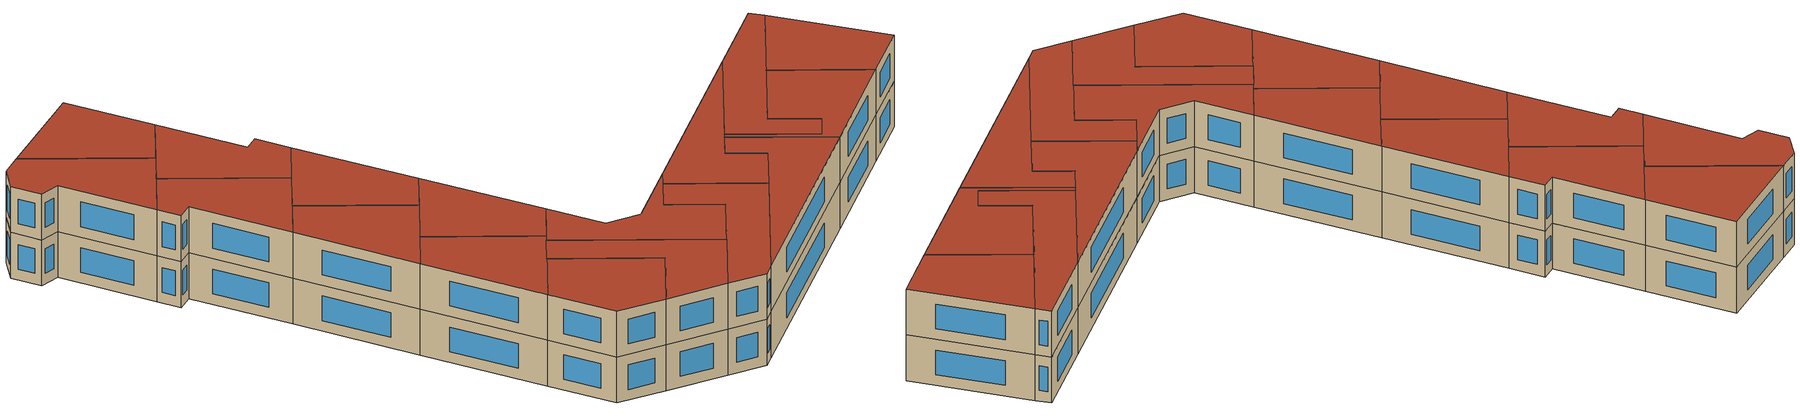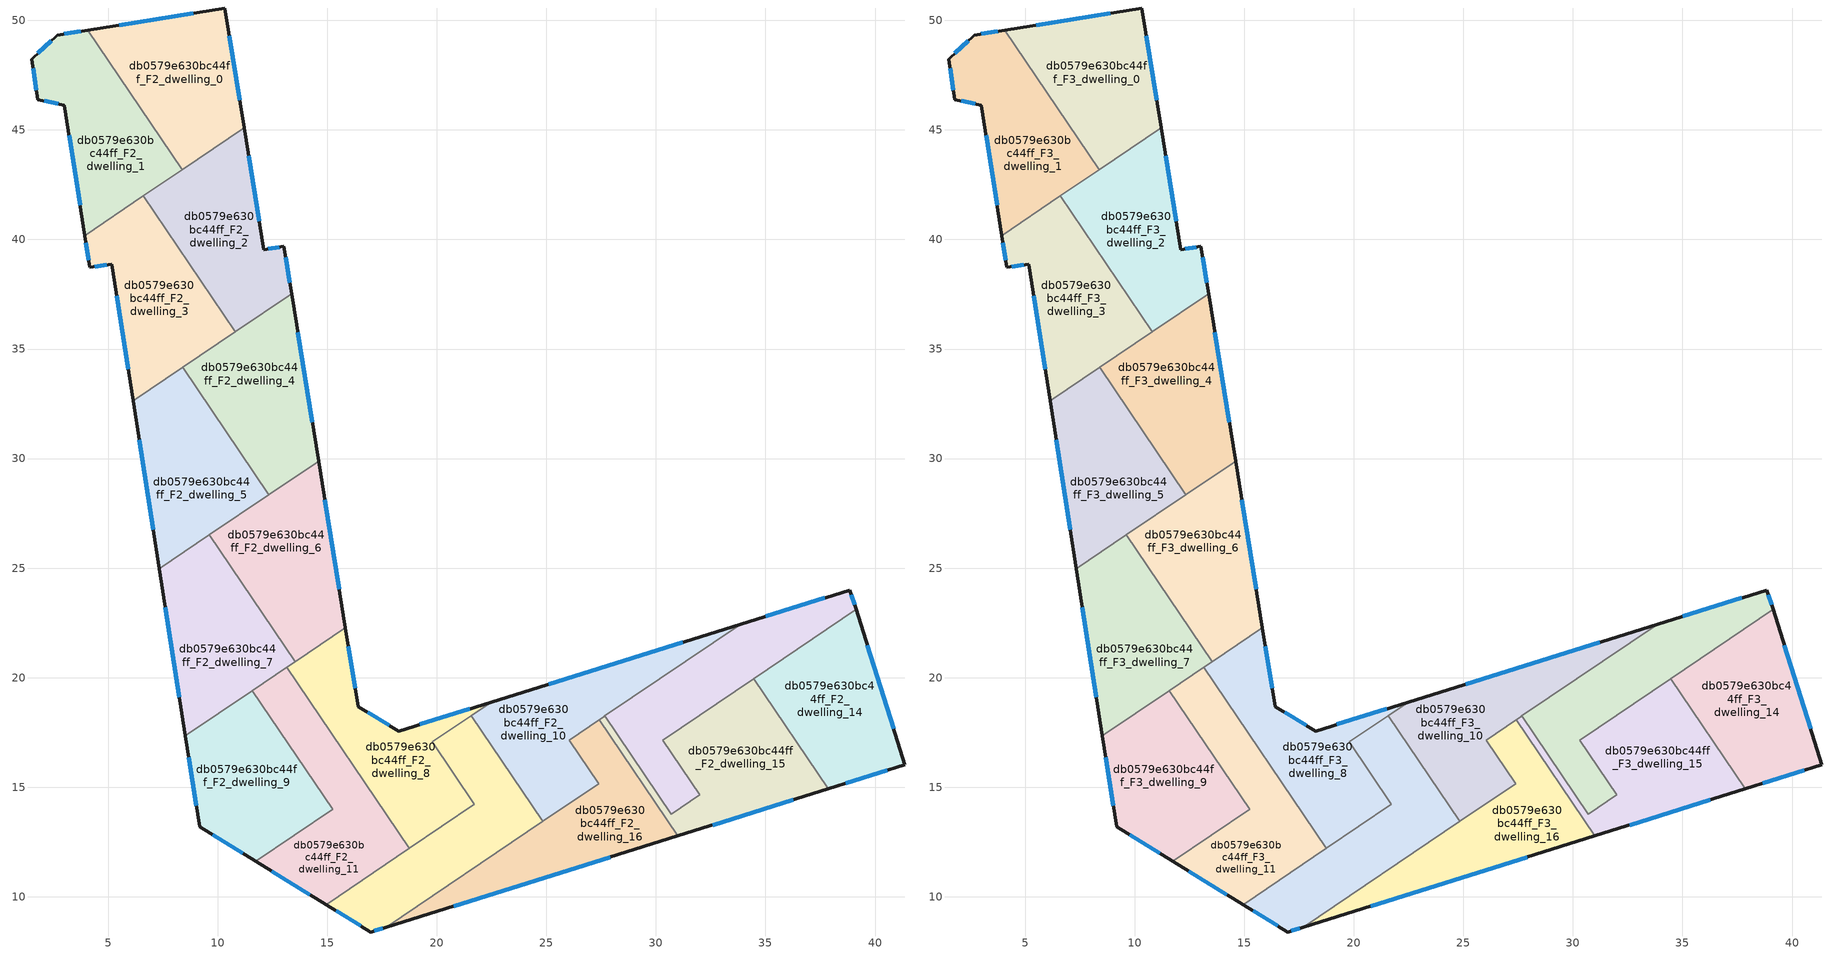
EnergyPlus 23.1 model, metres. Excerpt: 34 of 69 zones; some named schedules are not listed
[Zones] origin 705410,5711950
db0579e630bc44ff_F2_dwelling_0
 floor to db0579e630bc44ff_F1_dwelling_0 (EU_floor_Construction): 10.33,50.57 11.21,45.1 8.37,43.18 4.06,49.55 z6
 wall outside (EU_wall_Construction): 11.21,45.1 10.33,50.57 4.06,49.55 z6:9
 wall to db0579e630bc44ff_F2_dwelling_1 (EU_wall_Construction): 4.06,49.55 8.37,43.18 z6:9
 wall to db0579e630bc44ff_F2_dwelling_2 (EU_wall_Construction): 8.37,43.18 11.21,45.1 z6:9
 window (EU_Window_Construction): 8.88,50.33 5.51,49.79 / 11,46.37 10.53,49.3 z6.69:8.31
db0579e630bc44ff_F2_dwelling_1
 floor to db0579e630bc44ff_F1_dwelling_1 (EU_floor_Construction): 4.06,49.55 8.37,43.18 3.93,40.18 3.01,46.12 1.79,46.39 1.51,48.24 2.68,49.33 z6
 wall outside (EU_wall_Construction): 4.06,49.55 2.68,49.33 1.51,48.24 1.79,46.39 3.01,46.12 3.93,40.18 z6:9
 wall to db0579e630bc44ff_F2_dwelling_3 (EU_wall_Construction): 3.93,40.18 6.61,41.99 z6:9
 wall to db0579e630bc44ff_F2_dwelling_2 (EU_wall_Construction): 6.61,41.99 8.37,43.18 z6:9
 window (EU_Window_Construction): 2.07,46.33 2.73,46.19 / 1.58,47.81 1.73,46.82 / 2.41,49.08 1.78,48.49 / 3.74,49.5 3,49.38 / 3.22,44.75 3.72,41.56 z6.69:8.31
db0579e630bc44ff_F2_dwelling_10
 floor to db0579e630bc44ff_F1_dwelling_10 (EU_floor_Construction): 33.86,22.44 27.67,18.25 27.59,18.2 26.04,17.15 27.39,15.17 24.84,13.45 21.57,18.27 22.48,18.89 z6
 wall outside (EU_wall_Construction): 33.86,22.44 22.48,18.89 z6:9
 wall to db0579e630bc44ff_F2_dwelling_13 (EU_wall_Construction): 21.57,18.27 24.84,13.45 z6:9
 wall to db0579e630bc44ff_F2_dwelling_16 (EU_wall_Construction): 24.84,13.45 27.39,15.17 26.04,17.15 27.42,18.08 z6:9
 wall to db0579e630bc44ff_F2_dwelling_8 (EU_wall_Construction): 22.48,18.89 21.57,18.27 z6:9
 wall to db0579e630bc44ff_F2_dwelling_12 (EU_wall_Construction): 27.67,18.25 33.86,22.44 z6:9
 wall to db0579e630bc44ff_F2_dwelling_15 (EU_wall_Construction): 27.42,18.08 27.59,18.2 27.67,18.25 z6:9
 window (EU_Window_Construction): 31.23,21.62 25.11,19.71 z6.69:8.31
db0579e630bc44ff_F2_dwelling_11
 floor to db0579e630bc44ff_F1_dwelling_11 (EU_floor_Construction): 13.15,20.47 18.74,12.21 14.95,9.65 11.73,11.62 15.25,14 11.58,19.41 z6
 wall outside (EU_wall_Construction): 11.73,11.62 14.95,9.65 z6:9
 wall to db0579e630bc44ff_F2_dwelling_8 (EU_wall_Construction): 18.74,12.21 13.15,20.47 z6:9
 wall to db0579e630bc44ff_F2_dwelling_9 (EU_wall_Construction): 11.58,19.41 15.25,14 11.73,11.62 z6:9
 wall to db0579e630bc44ff_F2_dwelling_13 (EU_wall_Construction): 14.95,9.65 18.74,12.21 z6:9
 wall to db0579e630bc44ff_F2_dwelling_7 (EU_wall_Construction): 13.15,20.47 11.58,19.41 z6:9
 window (EU_Window_Construction): 12.48,11.16 14.2,10.1 z6.69:8.31
db0579e630bc44ff_F2_dwelling_12
 floor to db0579e630bc44ff_F1_dwelling_12 (EU_floor_Construction): 38.85,24 39.13,23.11 30.31,17.14 31.99,14.65 30.7,13.78 27.67,18.25 33.86,22.44 z6
 wall outside (EU_wall_Construction): 39.13,23.11 38.85,24 33.86,22.44 z6:9
 wall to db0579e630bc44ff_F2_dwelling_15 (EU_wall_Construction): 27.67,18.25 30.7,13.78 31.99,14.65 30.31,17.14 34.46,19.95 z6:9
 wall to db0579e630bc44ff_F2_dwelling_14 (EU_wall_Construction): 34.46,19.96 39.13,23.11 z6:9
 window (EU_Window_Construction): 39.07,23.32 38.92,23.8 / 37.7,23.64 35.02,22.8 z6.69:8.31
db0579e630bc44ff_F2_dwelling_13
 floor to db0579e630bc44ff_F1_dwelling_13 (EU_floor_Construction): 21.57,18.27 24.84,13.45 17.7,8.62 16.99,8.39 14.95,9.65 21.72,14.23 19.79,17.07 z6
 wall outside (EU_wall_Construction): 14.95,9.65 16.99,8.39 17.7,8.62 z6:9
 wall to db0579e630bc44ff_F2_dwelling_8 (EU_wall_Construction): 21.57,18.27 19.79,17.07 21.72,14.23 18.74,12.21 z6:9
 wall to db0579e630bc44ff_F2_dwelling_16 (EU_wall_Construction): 17.7,8.62 24.84,13.44 z6:9
 window (EU_Window_Construction): 17.15,8.45 17.53,8.56 / 15.42,9.36 16.52,8.68 z6.69:8.31
db0579e630bc44ff_F2_dwelling_14
 floor to db0579e630bc44ff_F1_dwelling_14 (EU_floor_Construction): 39.13,23.11 41.36,16.02 37.86,14.92 34.46,19.96 z6
 wall outside (EU_wall_Construction): 37.86,14.92 41.36,16.02 39.13,23.11 z6:9
 wall to db0579e630bc44ff_F2_dwelling_15 (EU_wall_Construction): 34.46,19.96 37.86,14.92 z6:9
 window (EU_Window_Construction): 38.67,15.18 40.55,15.77 / 40.84,17.66 39.65,21.47 z6.69:8.31
db0579e630bc44ff_F2_dwelling_15
 floor to db0579e630bc44ff_F1_dwelling_15 (EU_floor_Construction): 34.46,19.96 37.86,14.92 31,12.78 27.42,18.08 27.67,18.25 30.7,13.78 31.99,14.65 30.31,17.14 z6
 wall outside (EU_wall_Construction): 31,12.78 37.86,14.92 z6:9
 wall to db0579e630bc44ff_F2_dwelling_16 (EU_wall_Construction): 27.42,18.08 31,12.78 z6:9
 window (EU_Window_Construction): 32.59,13.27 36.28,14.43 z6.69:8.31
db0579e630bc44ff_F2_dwelling_16
 floor to db0579e630bc44ff_F1_dwelling_16 (EU_floor_Construction): 27.42,18.08 31,12.78 17.7,8.62 27.39,15.17 26.04,17.15 z6
 wall outside (EU_wall_Construction): 17.7,8.62 31,12.78 z6:9
 window (EU_Window_Construction): 20.78,9.58 27.92,11.81 z6.69:8.31
db0579e630bc44ff_F2_dwelling_2
 floor to db0579e630bc44ff_F1_dwelling_2 (EU_floor_Construction): 11.21,45.1 12.1,39.53 13.02,39.68 13.37,37.53 10.81,35.79 6.61,41.99 z6
 wall outside (EU_wall_Construction): 13.37,37.53 13.02,39.68 12.1,39.53 11.21,45.1 z6:9
 wall to db0579e630bc44ff_F2_dwelling_3 (EU_wall_Construction): 6.61,41.99 10.81,35.79 z6:9
 wall to db0579e630bc44ff_F2_dwelling_4 (EU_wall_Construction): 10.81,35.79 13.37,37.53 z6:9
 window (EU_Window_Construction): 11.9,40.82 11.42,43.81 / 12.81,39.65 12.32,39.57 / 13.29,38.03 13.1,39.18 z6.69:8.31
db0579e630bc44ff_F2_dwelling_3
 floor to db0579e630bc44ff_F1_dwelling_3 (EU_floor_Construction): 6.61,41.99 10.81,35.79 6.14,32.64 5.16,38.87 4.16,38.72 3.93,40.18 z6
 wall outside (EU_wall_Construction): 3.93,40.18 4.16,38.72 5.16,38.87 6.14,32.64 z6:9
 wall to db0579e630bc44ff_F2_dwelling_5 (EU_wall_Construction): 6.14,32.64 8.39,34.16 z6:9
 wall to db0579e630bc44ff_F2_dwelling_4 (EU_wall_Construction): 8.39,34.16 10.81,35.79 z6:9
 window (EU_Window_Construction): 4.39,38.76 4.93,38.84 / 3.99,39.84 4.11,39.06 / 5.39,37.43 5.91,34.08 z6.69:8.31
db0579e630bc44ff_F2_dwelling_4
 floor to db0579e630bc44ff_F1_dwelling_4 (EU_floor_Construction): 13.37,37.53 14.6,29.89 12.33,28.35 8.39,34.16 z6
 wall outside (EU_wall_Construction): 14.6,29.89 13.37,37.53 z6:9
 wall to db0579e630bc44ff_F2_dwelling_5 (EU_wall_Construction): 8.39,34.16 12.33,28.35 z6:9
 wall to db0579e630bc44ff_F2_dwelling_6 (EU_wall_Construction): 12.33,28.35 14.6,29.89 z6:9
 window (EU_Window_Construction): 14.32,31.65 13.65,35.76 z6.69:8.31
db0579e630bc44ff_F2_dwelling_5
 floor to db0579e630bc44ff_F1_dwelling_5 (EU_floor_Construction): 8.39,34.16 12.33,28.35 7.33,24.97 6.14,32.64 z6
 wall outside (EU_wall_Construction): 6.14,32.64 7.33,24.97 z6:9
 wall to db0579e630bc44ff_F2_dwelling_7 (EU_wall_Construction): 7.33,24.97 9.62,26.51 z6:9
 wall to db0579e630bc44ff_F2_dwelling_6 (EU_wall_Construction): 9.62,26.51 12.33,28.35 z6:9
 window (EU_Window_Construction): 6.41,30.86 7.06,26.74 z6.69:8.31
db0579e630bc44ff_F2_dwelling_6
 floor to db0579e630bc44ff_F1_dwelling_6 (EU_floor_Construction): 14.6,29.89 15.83,22.28 13.53,20.73 9.62,26.51 z6
 wall outside (EU_wall_Construction): 15.83,22.28 14.6,29.89 z6:9
 wall to db0579e630bc44ff_F2_dwelling_7 (EU_wall_Construction): 9.62,26.51 13.53,20.73 15.83,22.28 z6:9
 window (EU_Window_Construction): 15.55,24.04 14.89,28.13 z6.69:8.31
db0579e630bc44ff_F2_dwelling_7
 floor to db0579e630bc44ff_F1_dwelling_7 (EU_floor_Construction): 15.83,22.28 8.53,17.34 7.33,24.97 9.62,26.51 13.53,20.73 z6
 wall outside (EU_wall_Construction): 7.33,24.97 8.53,17.34 z6:9
 wall to db0579e630bc44ff_F2_dwelling_9 (EU_wall_Construction): 8.53,17.34 11.58,19.41 z6:9
 wall to db0579e630bc44ff_F2_dwelling_8 (EU_wall_Construction): 13.15,20.47 13.53,20.73 15.83,22.28 z6:9
 window (EU_Window_Construction): 7.61,23.2 8.25,19.11 z6.69:8.31
db0579e630bc44ff_F2_dwelling_8
 floor to db0579e630bc44ff_F1_dwelling_8 (EU_floor_Construction): 22.48,18.89 19.79,17.07 21.72,14.23 18.74,12.21 13.15,20.47 15.83,22.28 16.42,18.67 18.25,17.57 z6
 wall outside (EU_wall_Construction): 22.48,18.89 18.25,17.57 16.42,18.67 15.83,22.28 z6:9
 window (EU_Window_Construction): 17.83,17.82 16.84,18.42 / 21.5,18.58 19.23,17.87 / 16.28,19.51 15.97,21.45 z6.69:8.31
db0579e630bc44ff_F2_dwelling_9
 floor to db0579e630bc44ff_F1_dwelling_9 (EU_floor_Construction): 11.58,19.41 15.25,14 11.73,11.62 9.18,13.19 8.53,17.34 z6
 wall outside (EU_wall_Construction): 8.53,17.34 9.18,13.19 11.73,11.62 z6:9
 window (EU_Window_Construction): 8.68,16.38 9.02,14.15 / 9.77,12.83 11.14,11.98 z6.69:8.31
db0579e630bc44ff_F3_dwelling_0
 floor to db0579e630bc44ff_F2_dwelling_0 (EU_floor_Construction): 10.33,50.57 11.21,45.1 8.37,43.18 4.06,49.55 z9
 wall outside (EU_wall_Construction): 11.21,45.1 10.33,50.57 4.06,49.55 z9:12
 wall to db0579e630bc44ff_F3_dwelling_1 (EU_wall_Construction): 4.06,49.55 8.37,43.18 z9:12
 wall to db0579e630bc44ff_F3_dwelling_2 (EU_wall_Construction): 8.37,43.18 11.21,45.1 z9:12
 window (EU_Window_Construction): 8.88,50.33 5.51,49.79 / 11,46.37 10.53,49.3 z9.69:11.31
 roof outside (EU_roof_Construction): 11.21,45.1 10.33,50.57 4.06,49.55 8.37,43.18 z12
db0579e630bc44ff_F3_dwelling_1
 floor to db0579e630bc44ff_F2_dwelling_1 (EU_floor_Construction): 4.06,49.55 8.37,43.18 3.93,40.18 3.01,46.12 1.79,46.39 1.51,48.24 2.68,49.33 z9
 wall outside (EU_wall_Construction): 4.06,49.55 2.68,49.33 1.51,48.24 1.79,46.39 3.01,46.12 3.93,40.18 z9:12
 wall to db0579e630bc44ff_F3_dwelling_3 (EU_wall_Construction): 3.93,40.18 6.61,41.99 z9:12
 wall to db0579e630bc44ff_F3_dwelling_2 (EU_wall_Construction): 6.61,41.99 8.37,43.18 z9:12
 window (EU_Window_Construction): 2.07,46.33 2.73,46.19 / 1.58,47.81 1.73,46.82 / 2.41,49.08 1.78,48.49 / 3.74,49.5 3,49.38 / 3.22,44.75 3.72,41.56 z9.69:11.31
 roof outside (EU_roof_Construction): 8.37,43.18 4.06,49.55 2.68,49.33 1.51,48.24 1.79,46.39 3.01,46.12 3.93,40.18 z12
db0579e630bc44ff_F3_dwelling_10
 floor to db0579e630bc44ff_F2_dwelling_10 (EU_floor_Construction): 33.86,22.44 27.67,18.25 27.59,18.2 26.04,17.15 27.39,15.17 24.84,13.45 21.57,18.27 22.48,18.89 z9
 wall outside (EU_wall_Construction): 33.86,22.44 22.48,18.89 z9:12
 wall to db0579e630bc44ff_F3_dwelling_13 (EU_wall_Construction): 21.57,18.27 24.84,13.45 z9:12
 wall to db0579e630bc44ff_F3_dwelling_16 (EU_wall_Construction): 24.84,13.45 27.39,15.17 26.04,17.15 27.42,18.08 z9:12
 wall to db0579e630bc44ff_F3_dwelling_8 (EU_wall_Construction): 22.48,18.89 21.57,18.27 z9:12
 wall to db0579e630bc44ff_F3_dwelling_12 (EU_wall_Construction): 27.67,18.25 33.86,22.44 z9:12
 wall to db0579e630bc44ff_F3_dwelling_15 (EU_wall_Construction): 27.42,18.08 27.59,18.2 27.67,18.25 z9:12
 window (EU_Window_Construction): 31.23,21.62 25.11,19.71 z9.69:11.31
 roof outside (EU_roof_Construction): 27.39,15.17 26.04,17.15 27.59,18.2 27.67,18.25 33.86,22.44 22.48,18.89 21.57,18.27 24.84,13.45 z12
db0579e630bc44ff_F3_dwelling_11
 floor to db0579e630bc44ff_F2_dwelling_11 (EU_floor_Construction): 13.15,20.47 18.74,12.21 14.95,9.65 11.73,11.62 15.25,14 11.58,19.41 z9
 wall outside (EU_wall_Construction): 11.73,11.62 14.95,9.65 z9:12
 wall to db0579e630bc44ff_F3_dwelling_8 (EU_wall_Construction): 18.74,12.21 13.15,20.47 z9:12
 wall to db0579e630bc44ff_F3_dwelling_9 (EU_wall_Construction): 11.58,19.41 15.25,14 11.73,11.62 z9:12
 wall to db0579e630bc44ff_F3_dwelling_13 (EU_wall_Construction): 14.95,9.65 18.74,12.21 z9:12
 wall to db0579e630bc44ff_F3_dwelling_7 (EU_wall_Construction): 13.15,20.47 11.58,19.41 z9:12
 window (EU_Window_Construction): 12.48,11.16 14.2,10.1 z9.69:11.31
 roof outside (EU_roof_Construction): 18.74,12.21 13.15,20.47 11.58,19.41 15.25,14 11.73,11.62 14.95,9.65 z12
db0579e630bc44ff_F3_dwelling_12
 floor to db0579e630bc44ff_F2_dwelling_12 (EU_floor_Construction): 38.85,24 39.13,23.11 30.31,17.14 31.99,14.65 30.7,13.78 27.67,18.25 33.86,22.44 z9
 wall outside (EU_wall_Construction): 39.13,23.11 38.85,24 33.86,22.44 z9:12
 wall to db0579e630bc44ff_F3_dwelling_15 (EU_wall_Construction): 27.67,18.25 30.7,13.78 31.99,14.65 30.31,17.14 34.46,19.95 z9:12
 wall to db0579e630bc44ff_F3_dwelling_14 (EU_wall_Construction): 34.46,19.96 39.13,23.11 z9:12
 window (EU_Window_Construction): 39.07,23.32 38.92,23.8 / 37.7,23.64 35.02,22.8 z9.69:11.31
 roof outside (EU_roof_Construction): 31.99,14.65 30.31,17.14 39.13,23.11 38.85,24 33.86,22.44 27.67,18.25 30.7,13.78 z12
db0579e630bc44ff_F3_dwelling_13
 floor to db0579e630bc44ff_F2_dwelling_13 (EU_floor_Construction): 21.57,18.27 24.84,13.45 17.7,8.62 16.99,8.39 14.95,9.65 21.72,14.23 19.79,17.07 z9
 wall outside (EU_wall_Construction): 14.95,9.65 16.99,8.39 17.7,8.62 z9:12
 wall to db0579e630bc44ff_F3_dwelling_8 (EU_wall_Construction): 21.57,18.27 19.79,17.07 21.72,14.23 18.74,12.21 z9:12
 wall to db0579e630bc44ff_F3_dwelling_16 (EU_wall_Construction): 17.7,8.62 24.84,13.44 z9:12
 window (EU_Window_Construction): 17.15,8.45 17.53,8.56 / 15.42,9.36 16.52,8.68 z9.69:11.31
 roof outside (EU_roof_Construction): 24.84,13.45 21.57,18.27 19.79,17.07 21.72,14.23 14.95,9.65 16.99,8.39 17.7,8.62 z12
db0579e630bc44ff_F3_dwelling_14
 floor to db0579e630bc44ff_F2_dwelling_14 (EU_floor_Construction): 39.13,23.11 41.36,16.02 37.86,14.92 34.46,19.96 z9
 wall outside (EU_wall_Construction): 37.86,14.92 41.36,16.02 39.13,23.11 z9:12
 wall to db0579e630bc44ff_F3_dwelling_15 (EU_wall_Construction): 34.46,19.96 37.86,14.92 z9:12
 window (EU_Window_Construction): 38.67,15.18 40.55,15.77 / 40.84,17.66 39.65,21.47 z9.69:11.31
 roof outside (EU_roof_Construction): 41.36,16.02 39.13,23.11 34.46,19.96 37.86,14.92 z12
db0579e630bc44ff_F3_dwelling_15
 floor to db0579e630bc44ff_F2_dwelling_15 (EU_floor_Construction): 34.46,19.96 37.86,14.92 31,12.78 27.42,18.08 27.67,18.25 30.7,13.78 31.99,14.65 30.31,17.14 z9
 wall outside (EU_wall_Construction): 31,12.78 37.86,14.92 z9:12
 wall to db0579e630bc44ff_F3_dwelling_16 (EU_wall_Construction): 27.42,18.08 31,12.78 z9:12
 window (EU_Window_Construction): 32.59,13.27 36.28,14.43 z9.69:11.31
 roof outside (EU_roof_Construction): 37.86,14.92 34.46,19.96 30.31,17.14 31.99,14.65 30.7,13.78 27.67,18.25 27.42,18.08 31,12.78 z12
db0579e630bc44ff_F3_dwelling_16
 floor to db0579e630bc44ff_F2_dwelling_16 (EU_floor_Construction): 27.42,18.08 31,12.78 17.7,8.62 27.39,15.17 26.04,17.15 z9
 wall outside (EU_wall_Construction): 17.7,8.62 31,12.78 z9:12
 window (EU_Window_Construction): 20.78,9.58 27.92,11.81 z9.69:11.31
 roof outside (EU_roof_Construction): 31,12.78 27.42,18.08 26.04,17.15 27.39,15.17 17.7,8.62 z12
db0579e630bc44ff_F3_dwelling_2
 floor to db0579e630bc44ff_F2_dwelling_2 (EU_floor_Construction): 11.21,45.1 12.1,39.53 13.02,39.68 13.37,37.53 10.81,35.79 6.61,41.99 z9
 wall outside (EU_wall_Construction): 13.37,37.53 13.02,39.68 12.1,39.53 11.21,45.1 z9:12
 wall to db0579e630bc44ff_F3_dwelling_3 (EU_wall_Construction): 6.61,41.99 10.81,35.79 z9:12
 wall to db0579e630bc44ff_F3_dwelling_4 (EU_wall_Construction): 10.81,35.79 13.37,37.53 z9:12
 window (EU_Window_Construction): 11.9,40.82 11.42,43.81 / 12.81,39.65 12.32,39.57 / 13.29,38.03 13.1,39.18 z9.69:11.31
 roof outside (EU_roof_Construction): 13.37,37.53 13.02,39.68 12.1,39.53 11.21,45.1 6.61,41.99 10.81,35.79 z12
db0579e630bc44ff_F3_dwelling_3
 floor to db0579e630bc44ff_F2_dwelling_3 (EU_floor_Construction): 6.61,41.99 10.81,35.79 6.14,32.64 5.16,38.87 4.16,38.72 3.93,40.18 z9
 wall outside (EU_wall_Construction): 3.93,40.18 4.16,38.72 5.16,38.87 6.14,32.64 z9:12
 wall to db0579e630bc44ff_F3_dwelling_5 (EU_wall_Construction): 6.14,32.64 8.39,34.16 z9:12
 wall to db0579e630bc44ff_F3_dwelling_4 (EU_wall_Construction): 8.39,34.16 10.81,35.79 z9:12
 window (EU_Window_Construction): 4.39,38.76 4.93,38.84 / 3.99,39.84 4.11,39.06 / 5.39,37.43 5.91,34.08 z9.69:11.31
 roof outside (EU_roof_Construction): 10.81,35.79 6.61,41.99 3.93,40.18 4.16,38.72 5.16,38.87 6.14,32.64 z12
db0579e630bc44ff_F3_dwelling_4
 floor to db0579e630bc44ff_F2_dwelling_4 (EU_floor_Construction): 13.37,37.53 14.6,29.89 12.33,28.35 8.39,34.16 z9
 wall outside (EU_wall_Construction): 14.6,29.89 13.37,37.53 z9:12
 wall to db0579e630bc44ff_F3_dwelling_5 (EU_wall_Construction): 8.39,34.16 12.33,28.35 z9:12
 wall to db0579e630bc44ff_F3_dwelling_6 (EU_wall_Construction): 12.33,28.35 14.6,29.89 z9:12
 window (EU_Window_Construction): 14.32,31.65 13.65,35.76 z9.69:11.31
 roof outside (EU_roof_Construction): 14.6,29.89 13.37,37.53 8.39,34.16 12.33,28.35 z12
db0579e630bc44ff_F3_dwelling_5
 floor to db0579e630bc44ff_F2_dwelling_5 (EU_floor_Construction): 8.39,34.16 12.33,28.35 7.33,24.97 6.14,32.64 z9
 wall outside (EU_wall_Construction): 6.14,32.64 7.33,24.97 z9:12
 wall to db0579e630bc44ff_F3_dwelling_7 (EU_wall_Construction): 7.33,24.97 9.62,26.51 z9:12
 wall to db0579e630bc44ff_F3_dwelling_6 (EU_wall_Construction): 9.62,26.51 12.33,28.35 z9:12
 window (EU_Window_Construction): 6.41,30.86 7.06,26.74 z9.69:11.31
 roof outside (EU_roof_Construction): 12.33,28.35 8.39,34.16 6.14,32.64 7.33,24.97 z12
db0579e630bc44ff_F3_dwelling_6
 floor to db0579e630bc44ff_F2_dwelling_6 (EU_floor_Construction): 14.6,29.89 15.83,22.28 13.53,20.73 9.62,26.51 z9
 wall outside (EU_wall_Construction): 15.83,22.28 14.6,29.89 z9:12
 wall to db0579e630bc44ff_F3_dwelling_7 (EU_wall_Construction): 9.62,26.51 13.53,20.73 15.83,22.28 z9:12
 window (EU_Window_Construction): 15.55,24.04 14.89,28.13 z9.69:11.31
 roof outside (EU_roof_Construction): 15.83,22.28 14.6,29.89 9.62,26.51 13.53,20.73 z12
db0579e630bc44ff_F3_dwelling_7
 floor to db0579e630bc44ff_F2_dwelling_7 (EU_floor_Construction): 15.83,22.28 8.53,17.34 7.33,24.97 9.62,26.51 13.53,20.73 z9
 wall outside (EU_wall_Construction): 7.33,24.97 8.53,17.34 z9:12
 wall to db0579e630bc44ff_F3_dwelling_9 (EU_wall_Construction): 8.53,17.34 11.58,19.41 z9:12
 wall to db0579e630bc44ff_F3_dwelling_8 (EU_wall_Construction): 13.15,20.47 13.53,20.73 15.83,22.28 z9:12
 window (EU_Window_Construction): 7.61,23.2 8.25,19.11 z9.69:11.31
 roof outside (EU_roof_Construction): 13.53,20.73 9.62,26.51 7.33,24.97 8.53,17.34 15.83,22.28 z12
db0579e630bc44ff_F3_dwelling_8
 floor to db0579e630bc44ff_F2_dwelling_8 (EU_floor_Construction): 22.48,18.89 19.79,17.07 21.72,14.23 18.74,12.21 13.15,20.47 15.83,22.28 16.42,18.67 18.25,17.57 z9
 wall outside (EU_wall_Construction): 22.48,18.89 18.25,17.57 16.42,18.67 15.83,22.28 z9:12
 window (EU_Window_Construction): 17.83,17.82 16.84,18.42 / 21.5,18.58 19.23,17.87 / 16.28,19.51 15.97,21.45 z9.69:11.31
 roof outside (EU_roof_Construction): 21.72,14.23 19.79,17.07 22.48,18.89 18.25,17.57 16.42,18.67 15.83,22.28 13.15,20.47 18.74,12.21 z12
db0579e630bc44ff_F3_dwelling_9
 floor to db0579e630bc44ff_F2_dwelling_9 (EU_floor_Construction): 11.58,19.41 15.25,14 11.73,11.62 9.18,13.19 8.53,17.34 z9
 wall outside (EU_wall_Construction): 8.53,17.34 9.18,13.19 11.73,11.62 z9:12
 window (EU_Window_Construction): 8.68,16.38 9.02,14.15 / 9.77,12.83 11.14,11.98 z9.69:11.31
 roof outside (EU_roof_Construction): 15.25,14 11.58,19.41 8.53,17.34 9.18,13.19 11.73,11.62 z12
[Building]
EU S2 Campaign: North Axis=0; Terrain=City; Solar Distribution=FullExterior
[Site:Location]
London: Latitude=51.5; Longitude=-0.5; Time Zone=0; Elevation=25
[SizingPeriod:WeatherFileDays]
AnnualSizingPeriod: Begin Month=1; Begin Day of Month=1; End Month=12; End Day of Month=31; Day of Week for Start Day=Monday; Use Weather File Daylight Saving Period=No; Use Weather File Rain and Snow Indicators=No
[MATERIAL]
EU_InternalMass_Material: Roughness=MediumRough; Thickness=0.1; Conductivity=1; Density=1800; Specific Heat=900; Thermal Absorptance=0.9; Solar Absorptance=0.7; Visible Absorptance=0.7
[MATERIAL:NOMASS] Roughness=MediumRough; Thermal Absorptance=0.9; Solar Absorptance=0.7; Visible Absorptance=0.7
Name | Thermal Resistance
EU_wall_NoMass | 0.635353
EU_roof_NoMass | 0.675062
EU_floor_NoMass | 1.96382
[WINDOWMATERIAL:SIMPLEGLAZINGSYSTEM]
EU_Window_SimpleGlazing: UFactor=2.96269; Solar Heat Gain Coefficient=0.76; Visible Transmittance=0.76
[CONSTRUCTION]
EU_wall_Construction: EU_wall_NoMass
EU_roof_Construction: EU_roof_NoMass
EU_floor_Construction: EU_floor_NoMass
EU_InternalMass_Construction: EU_InternalMass_Material
EU_Window_Construction: EU_Window_SimpleGlazing
[ZONE] Type=1; Multiplier=1; Ceiling Height=autocalculate; Floor Area=autocalculate; Part of Total Floor Area=Yes
Name | Volume
db0579e630bc44ff_F2_dwelling_0; db0579e630bc44ff_F3_dwelling_0 | 92.1892
db0579e630bc44ff_F2_dwelling_1; db0579e630bc44ff_F3_dwelling_1 | 92.1943
db0579e630bc44ff_F2_dwelling_10; db0579e630bc44ff_F3_dwelling_10 | 92.2024
db0579e630bc44ff_F2_dwelling_11; db0579e630bc44ff_F3_dwelling_11 | 92.2039
db0579e630bc44ff_F2_dwelling_12; db0579e630bc44ff_F3_dwelling_12 | 92.209
db0579e630bc44ff_F2_dwelling_13; db0579e630bc44ff_F3_dwelling_13 | 92.1958
db0579e630bc44ff_F2_dwelling_14; db0579e630bc44ff_F3_dwelling_14 | 92.1951
db0579e630bc44ff_F2_dwelling_15; db0579e630bc44ff_F3_dwelling_15; db0579e630bc44ff_F2_dwelling_16; db0579e630bc44ff_F3_dwelling_16 | 92.1987
db0579e630bc44ff_F2_dwelling_2; db0579e630bc44ff_F3_dwelling_2 | 92.1936
db0579e630bc44ff_F2_dwelling_3; db0579e630bc44ff_F3_dwelling_3 | 92.2126
db0579e630bc44ff_F2_dwelling_4; db0579e630bc44ff_F3_dwelling_4 | 92.1855
db0579e630bc44ff_F2_dwelling_5; db0579e630bc44ff_F3_dwelling_5 | 92.1907
db0579e630bc44ff_F2_dwelling_6; db0579e630bc44ff_F3_dwelling_6 | 92.198
db0579e630bc44ff_F2_dwelling_7; db0579e630bc44ff_F3_dwelling_7 | 92.2053
db0579e630bc44ff_F2_dwelling_8; db0579e630bc44ff_F3_dwelling_8 | 92.1863
db0579e630bc44ff_F2_dwelling_9; db0579e630bc44ff_F3_dwelling_9 | 92.1833
[INTERNALMASS] Construction=EU_InternalMass_Construction
Name | Zone or ZoneList | Surface Area
db0579e630bc44ff_F2_dwelling_0_EU_InternalMass | db0579e630bc44ff_F2_dwelling_0 | 30.7291
db0579e630bc44ff_F2_dwelling_1_EU_InternalMass | db0579e630bc44ff_F2_dwelling_1 | 30.7317
db0579e630bc44ff_F2_dwelling_2_EU_InternalMass | db0579e630bc44ff_F2_dwelling_2 | 30.7326
db0579e630bc44ff_F2_dwelling_3_EU_InternalMass | db0579e630bc44ff_F2_dwelling_3 | 30.737
db0579e630bc44ff_F2_dwelling_4_EU_InternalMass | db0579e630bc44ff_F2_dwelling_4 | 30.7299
db0579e630bc44ff_F2_dwelling_5_EU_InternalMass | db0579e630bc44ff_F2_dwelling_5 | 30.7312
db0579e630bc44ff_F2_dwelling_6_EU_InternalMass | db0579e630bc44ff_F2_dwelling_6 | 30.732
db0579e630bc44ff_F2_dwelling_7_EU_InternalMass | db0579e630bc44ff_F2_dwelling_7 | 30.7376
db0579e630bc44ff_F2_dwelling_8_EU_InternalMass | db0579e630bc44ff_F2_dwelling_8 | 30.7288
db0579e630bc44ff_F2_dwelling_9_EU_InternalMass | db0579e630bc44ff_F2_dwelling_9 | 30.7278
db0579e630bc44ff_F2_dwelling_10_EU_InternalMass | db0579e630bc44ff_F2_dwelling_10 | 30.7372
db0579e630bc44ff_F2_dwelling_11_EU_InternalMass | db0579e630bc44ff_F2_dwelling_11 | 30.7348
db0579e630bc44ff_F2_dwelling_12_EU_InternalMass | db0579e630bc44ff_F2_dwelling_12 | 30.7368
db0579e630bc44ff_F2_dwelling_13_EU_InternalMass | db0579e630bc44ff_F2_dwelling_13 | 30.7312
db0579e630bc44ff_F2_dwelling_14_EU_InternalMass | db0579e630bc44ff_F2_dwelling_14 | 30.7317
db0579e630bc44ff_F2_dwelling_15_EU_InternalMass | db0579e630bc44ff_F2_dwelling_15 | 30.7332
db0579e630bc44ff_F2_dwelling_16_EU_InternalMass | db0579e630bc44ff_F2_dwelling_16 | 30.7302
db0579e630bc44ff_F3_dwelling_0_EU_InternalMass | db0579e630bc44ff_F3_dwelling_0 | 30.7291
db0579e630bc44ff_F3_dwelling_1_EU_InternalMass | db0579e630bc44ff_F3_dwelling_1 | 30.7317
db0579e630bc44ff_F3_dwelling_2_EU_InternalMass | db0579e630bc44ff_F3_dwelling_2 | 30.7326
db0579e630bc44ff_F3_dwelling_3_EU_InternalMass | db0579e630bc44ff_F3_dwelling_3 | 30.737
db0579e630bc44ff_F3_dwelling_4_EU_InternalMass | db0579e630bc44ff_F3_dwelling_4 | 30.7299
db0579e630bc44ff_F3_dwelling_5_EU_InternalMass | db0579e630bc44ff_F3_dwelling_5 | 30.7312
db0579e630bc44ff_F3_dwelling_6_EU_InternalMass | db0579e630bc44ff_F3_dwelling_6 | 30.732
db0579e630bc44ff_F3_dwelling_7_EU_InternalMass | db0579e630bc44ff_F3_dwelling_7 | 30.7376
db0579e630bc44ff_F3_dwelling_8_EU_InternalMass | db0579e630bc44ff_F3_dwelling_8 | 30.7288
db0579e630bc44ff_F3_dwelling_9_EU_InternalMass | db0579e630bc44ff_F3_dwelling_9 | 30.7278
db0579e630bc44ff_F3_dwelling_10_EU_InternalMass | db0579e630bc44ff_F3_dwelling_10 | 30.7372
db0579e630bc44ff_F3_dwelling_11_EU_InternalMass | db0579e630bc44ff_F3_dwelling_11 | 30.7348
db0579e630bc44ff_F3_dwelling_12_EU_InternalMass | db0579e630bc44ff_F3_dwelling_12 | 30.7368
db0579e630bc44ff_F3_dwelling_13_EU_InternalMass | db0579e630bc44ff_F3_dwelling_13 | 30.7312
db0579e630bc44ff_F3_dwelling_14_EU_InternalMass | db0579e630bc44ff_F3_dwelling_14 | 30.7317
db0579e630bc44ff_F3_dwelling_15_EU_InternalMass | db0579e630bc44ff_F3_dwelling_15 | 30.7332
db0579e630bc44ff_F3_dwelling_16_EU_InternalMass | db0579e630bc44ff_F3_dwelling_16 | 30.7302
[OTHEREQUIPMENT] Fuel Type=Electricity; Design Level Calculation Method=Watts/Area; Power per Zone Floor Area=1; Fraction Latent=0; Fraction Radiant=0; Fraction Lost=0; Carbon Dioxide Generation Rate=0; EndUse Subcategory=EU_Step8_InternalGains
Name | Zone or ZoneList or Space or SpaceList | Schedule
EU_Step8_InternalGain_db0579e630bc44ff_F2_dwelling_0_f000 | db0579e630bc44ff_F2_dwelling_0 | EU_Step8_GainSchedule_db0579e630bc44ff_F2_dwelling_0_f000
EU_Step8_InternalGain_db0579e630bc44ff_F2_dwelling_1_f000 | db0579e630bc44ff_F2_dwelling_1 | EU_Step8_GainSchedule_db0579e630bc44ff_F2_dwelling_1_f000
EU_Step8_InternalGain_db0579e630bc44ff_F2_dwelling_2_f000 | db0579e630bc44ff_F2_dwelling_2 | EU_Step8_GainSchedule_db0579e630bc44ff_F2_dwelling_2_f000
EU_Step8_InternalGain_db0579e630bc44ff_F2_dwelling_3_f000 | db0579e630bc44ff_F2_dwelling_3 | EU_Step8_GainSchedule_db0579e630bc44ff_F2_dwelling_3_f000
EU_Step8_InternalGain_db0579e630bc44ff_F2_dwelling_4_f000 | db0579e630bc44ff_F2_dwelling_4 | EU_Step8_GainSchedule_db0579e630bc44ff_F2_dwelling_4_f000
EU_Step8_InternalGain_db0579e630bc44ff_F2_dwelling_5_f000 | db0579e630bc44ff_F2_dwelling_5 | EU_Step8_GainSchedule_db0579e630bc44ff_F2_dwelling_5_f000
EU_Step8_InternalGain_db0579e630bc44ff_F2_dwelling_6_f000 | db0579e630bc44ff_F2_dwelling_6 | EU_Step8_GainSchedule_db0579e630bc44ff_F2_dwelling_6_f000
EU_Step8_InternalGain_db0579e630bc44ff_F2_dwelling_7_f000 | db0579e630bc44ff_F2_dwelling_7 | EU_Step8_GainSchedule_db0579e630bc44ff_F2_dwelling_7_f000
EU_Step8_InternalGain_db0579e630bc44ff_F2_dwelling_8_f000 | db0579e630bc44ff_F2_dwelling_8 | EU_Step8_GainSchedule_db0579e630bc44ff_F2_dwelling_8_f000
EU_Step8_InternalGain_db0579e630bc44ff_F2_dwelling_9_f000 | db0579e630bc44ff_F2_dwelling_9 | EU_Step8_GainSchedule_db0579e630bc44ff_F2_dwelling_9_f000
EU_Step8_InternalGain_db0579e630bc44ff_F2_dwelling_10_f000 | db0579e630bc44ff_F2_dwelling_10 | EU_Step8_GainSchedule_db0579e630bc44ff_F2_dwelling_10_f000
EU_Step8_InternalGain_db0579e630bc44ff_F2_dwelling_11_f000 | db0579e630bc44ff_F2_dwelling_11 | EU_Step8_GainSchedule_db0579e630bc44ff_F2_dwelling_11_f000
EU_Step8_InternalGain_db0579e630bc44ff_F2_dwelling_12_f000 | db0579e630bc44ff_F2_dwelling_12 | EU_Step8_GainSchedule_db0579e630bc44ff_F2_dwelling_12_f000
EU_Step8_InternalGain_db0579e630bc44ff_F2_dwelling_13_f000 | db0579e630bc44ff_F2_dwelling_13 | EU_Step8_GainSchedule_db0579e630bc44ff_F2_dwelling_13_f000
EU_Step8_InternalGain_db0579e630bc44ff_F2_dwelling_14_f000 | db0579e630bc44ff_F2_dwelling_14 | EU_Step8_GainSchedule_db0579e630bc44ff_F2_dwelling_14_f000
EU_Step8_InternalGain_db0579e630bc44ff_F2_dwelling_15_f000 | db0579e630bc44ff_F2_dwelling_15 | EU_Step8_GainSchedule_db0579e630bc44ff_F2_dwelling_15_f000
EU_Step8_InternalGain_db0579e630bc44ff_F2_dwelling_16_f000 | db0579e630bc44ff_F2_dwelling_16 | EU_Step8_GainSchedule_db0579e630bc44ff_F2_dwelling_16_f000
EU_Step8_InternalGain_db0579e630bc44ff_F3_dwelling_0_f000 | db0579e630bc44ff_F3_dwelling_0 | EU_Step8_GainSchedule_db0579e630bc44ff_F3_dwelling_0_f000
EU_Step8_InternalGain_db0579e630bc44ff_F3_dwelling_1_f000 | db0579e630bc44ff_F3_dwelling_1 | EU_Step8_GainSchedule_db0579e630bc44ff_F3_dwelling_1_f000
EU_Step8_InternalGain_db0579e630bc44ff_F3_dwelling_2_f000 | db0579e630bc44ff_F3_dwelling_2 | EU_Step8_GainSchedule_db0579e630bc44ff_F3_dwelling_2_f000
EU_Step8_InternalGain_db0579e630bc44ff_F3_dwelling_3_f000 | db0579e630bc44ff_F3_dwelling_3 | EU_Step8_GainSchedule_db0579e630bc44ff_F3_dwelling_3_f000
EU_Step8_InternalGain_db0579e630bc44ff_F3_dwelling_4_f000 | db0579e630bc44ff_F3_dwelling_4 | EU_Step8_GainSchedule_db0579e630bc44ff_F3_dwelling_4_f000
EU_Step8_InternalGain_db0579e630bc44ff_F3_dwelling_5_f000 | db0579e630bc44ff_F3_dwelling_5 | EU_Step8_GainSchedule_db0579e630bc44ff_F3_dwelling_5_f000
EU_Step8_InternalGain_db0579e630bc44ff_F3_dwelling_6_f000 | db0579e630bc44ff_F3_dwelling_6 | EU_Step8_GainSchedule_db0579e630bc44ff_F3_dwelling_6_f000
EU_Step8_InternalGain_db0579e630bc44ff_F3_dwelling_7_f000 | db0579e630bc44ff_F3_dwelling_7 | EU_Step8_GainSchedule_db0579e630bc44ff_F3_dwelling_7_f000
EU_Step8_InternalGain_db0579e630bc44ff_F3_dwelling_8_f000 | db0579e630bc44ff_F3_dwelling_8 | EU_Step8_GainSchedule_db0579e630bc44ff_F3_dwelling_8_f000
EU_Step8_InternalGain_db0579e630bc44ff_F3_dwelling_9_f000 | db0579e630bc44ff_F3_dwelling_9 | EU_Step8_GainSchedule_db0579e630bc44ff_F3_dwelling_9_f000
EU_Step8_InternalGain_db0579e630bc44ff_F3_dwelling_10_f000 | db0579e630bc44ff_F3_dwelling_10 | EU_Step8_GainSchedule_db0579e630bc44ff_F3_dwelling_10_f000
EU_Step8_InternalGain_db0579e630bc44ff_F3_dwelling_11_f000 | db0579e630bc44ff_F3_dwelling_11 | EU_Step8_GainSchedule_db0579e630bc44ff_F3_dwelling_11_f000
EU_Step8_InternalGain_db0579e630bc44ff_F3_dwelling_12_f000 | db0579e630bc44ff_F3_dwelling_12 | EU_Step8_GainSchedule_db0579e630bc44ff_F3_dwelling_12_f000
EU_Step8_InternalGain_db0579e630bc44ff_F3_dwelling_13_f000 | db0579e630bc44ff_F3_dwelling_13 | EU_Step8_GainSchedule_db0579e630bc44ff_F3_dwelling_13_f000
EU_Step8_InternalGain_db0579e630bc44ff_F3_dwelling_14_f000 | db0579e630bc44ff_F3_dwelling_14 | EU_Step8_GainSchedule_db0579e630bc44ff_F3_dwelling_14_f000
EU_Step8_InternalGain_db0579e630bc44ff_F3_dwelling_15_f000 | db0579e630bc44ff_F3_dwelling_15 | EU_Step8_GainSchedule_db0579e630bc44ff_F3_dwelling_15_f000
EU_Step8_InternalGain_db0579e630bc44ff_F3_dwelling_16_f000 | db0579e630bc44ff_F3_dwelling_16 | EU_Step8_GainSchedule_db0579e630bc44ff_F3_dwelling_16_f000
[ZONEVENTILATION:DESIGNFLOWRATE] Schedule=EU_AlwaysOn; Design Flow Rate Calculation Method=AirChanges/Hour; Air Changes per Hour=0.555504; Ventilation Type=Natural; Fan Pressure Rise=0; Fan Total Efficiency=1; Constant Term Coefficient=1; Temperature Term Coefficient=0; Velocity Term Coefficient=0; Velocity Squared Term Coefficient=0; Minimum Indoor Temperature=-100; Maximum Indoor Temperature=100; Delta Temperature=-100; Minimum Outdoor Temperature=-100; Maximum Outdoor Temperature=100; Maximum Wind Speed=40
Name | Zone or ZoneList or Space or SpaceList
EU_ConstantAir_db0579e630bc44ff_F2_dwelling_0 | db0579e630bc44ff_F2_dwelling_0
EU_ConstantAir_db0579e630bc44ff_F2_dwelling_1 | db0579e630bc44ff_F2_dwelling_1
EU_ConstantAir_db0579e630bc44ff_F2_dwelling_2 | db0579e630bc44ff_F2_dwelling_2
EU_ConstantAir_db0579e630bc44ff_F2_dwelling_3 | db0579e630bc44ff_F2_dwelling_3
EU_ConstantAir_db0579e630bc44ff_F2_dwelling_4 | db0579e630bc44ff_F2_dwelling_4
EU_ConstantAir_db0579e630bc44ff_F2_dwelling_5 | db0579e630bc44ff_F2_dwelling_5
EU_ConstantAir_db0579e630bc44ff_F2_dwelling_6 | db0579e630bc44ff_F2_dwelling_6
EU_ConstantAir_db0579e630bc44ff_F2_dwelling_7 | db0579e630bc44ff_F2_dwelling_7
EU_ConstantAir_db0579e630bc44ff_F2_dwelling_8 | db0579e630bc44ff_F2_dwelling_8
EU_ConstantAir_db0579e630bc44ff_F2_dwelling_9 | db0579e630bc44ff_F2_dwelling_9
EU_ConstantAir_db0579e630bc44ff_F2_dwelling_10 | db0579e630bc44ff_F2_dwelling_10
EU_ConstantAir_db0579e630bc44ff_F2_dwelling_11 | db0579e630bc44ff_F2_dwelling_11
EU_ConstantAir_db0579e630bc44ff_F2_dwelling_12 | db0579e630bc44ff_F2_dwelling_12
EU_ConstantAir_db0579e630bc44ff_F2_dwelling_13 | db0579e630bc44ff_F2_dwelling_13
EU_ConstantAir_db0579e630bc44ff_F2_dwelling_14 | db0579e630bc44ff_F2_dwelling_14
EU_ConstantAir_db0579e630bc44ff_F2_dwelling_15 | db0579e630bc44ff_F2_dwelling_15
EU_ConstantAir_db0579e630bc44ff_F2_dwelling_16 | db0579e630bc44ff_F2_dwelling_16
EU_ConstantAir_db0579e630bc44ff_F3_dwelling_0 | db0579e630bc44ff_F3_dwelling_0
EU_ConstantAir_db0579e630bc44ff_F3_dwelling_1 | db0579e630bc44ff_F3_dwelling_1
EU_ConstantAir_db0579e630bc44ff_F3_dwelling_2 | db0579e630bc44ff_F3_dwelling_2
EU_ConstantAir_db0579e630bc44ff_F3_dwelling_3 | db0579e630bc44ff_F3_dwelling_3
EU_ConstantAir_db0579e630bc44ff_F3_dwelling_4 | db0579e630bc44ff_F3_dwelling_4
EU_ConstantAir_db0579e630bc44ff_F3_dwelling_5 | db0579e630bc44ff_F3_dwelling_5
EU_ConstantAir_db0579e630bc44ff_F3_dwelling_6 | db0579e630bc44ff_F3_dwelling_6
EU_ConstantAir_db0579e630bc44ff_F3_dwelling_7 | db0579e630bc44ff_F3_dwelling_7
EU_ConstantAir_db0579e630bc44ff_F3_dwelling_8 | db0579e630bc44ff_F3_dwelling_8
EU_ConstantAir_db0579e630bc44ff_F3_dwelling_9 | db0579e630bc44ff_F3_dwelling_9
EU_ConstantAir_db0579e630bc44ff_F3_dwelling_10 | db0579e630bc44ff_F3_dwelling_10
EU_ConstantAir_db0579e630bc44ff_F3_dwelling_11 | db0579e630bc44ff_F3_dwelling_11
EU_ConstantAir_db0579e630bc44ff_F3_dwelling_12 | db0579e630bc44ff_F3_dwelling_12
EU_ConstantAir_db0579e630bc44ff_F3_dwelling_13 | db0579e630bc44ff_F3_dwelling_13
EU_ConstantAir_db0579e630bc44ff_F3_dwelling_14 | db0579e630bc44ff_F3_dwelling_14
EU_ConstantAir_db0579e630bc44ff_F3_dwelling_15 | db0579e630bc44ff_F3_dwelling_15
EU_ConstantAir_db0579e630bc44ff_F3_dwelling_16 | db0579e630bc44ff_F3_dwelling_16
[HVACTEMPLATE:ZONE:IDEALLOADSAIRSYSTEM] System Availability Schedule=EU_AlwaysOn; Maximum Heating Supply Air Temperature=50; Minimum Cooling Supply Air Temperature=13; Maximum Heating Supply Air Humidity Ratio=0.0156; Minimum Cooling Supply Air Humidity Ratio=0.0077; Heating Limit=NoLimit; Cooling Limit=NoLimit; Heating Availability Schedule=EU_AlwaysOn; Cooling Availability Schedule=EU_CoolingOff; Dehumidification Control Type=ConstantSensibleHeatRatio; Cooling Sensible Heat Ratio=0.7; Dehumidification Setpoint=60; Humidification Control Type=None; Humidification Setpoint=30; Outdoor Air Method=None; Outdoor Air Flow Rate per Person=0.00944; Outdoor Air Flow Rate per Zone Floor Area=0; Outdoor Air Flow Rate per Zone=0; Demand Controlled Ventilation Type=None; Outdoor Air Economizer Type=NoEconomizer; Heat Recovery Type=None; Sensible Heat Recovery Effectiveness=0.7; Latent Heat Recovery Effectiveness=0.65
Name | Template Thermostat
db0579e630bc44ff_F2_dwelling_0 | EU_HeatOnly_db0579e630bc44ff_F2_dwelling_0
db0579e630bc44ff_F2_dwelling_1 | EU_HeatOnly_db0579e630bc44ff_F2_dwelling_1
db0579e630bc44ff_F2_dwelling_2 | EU_HeatOnly_db0579e630bc44ff_F2_dwelling_2
db0579e630bc44ff_F2_dwelling_3 | EU_HeatOnly_db0579e630bc44ff_F2_dwelling_3
db0579e630bc44ff_F2_dwelling_4 | EU_HeatOnly_db0579e630bc44ff_F2_dwelling_4
db0579e630bc44ff_F2_dwelling_5 | EU_HeatOnly_db0579e630bc44ff_F2_dwelling_5
db0579e630bc44ff_F2_dwelling_6 | EU_HeatOnly_db0579e630bc44ff_F2_dwelling_6
db0579e630bc44ff_F2_dwelling_7 | EU_HeatOnly_db0579e630bc44ff_F2_dwelling_7
db0579e630bc44ff_F2_dwelling_8 | EU_HeatOnly_db0579e630bc44ff_F2_dwelling_8
db0579e630bc44ff_F2_dwelling_9 | EU_HeatOnly_db0579e630bc44ff_F2_dwelling_9
db0579e630bc44ff_F2_dwelling_10 | EU_HeatOnly_db0579e630bc44ff_F2_dwelling_10
db0579e630bc44ff_F2_dwelling_11 | EU_HeatOnly_db0579e630bc44ff_F2_dwelling_11
db0579e630bc44ff_F2_dwelling_12 | EU_HeatOnly_db0579e630bc44ff_F2_dwelling_12
db0579e630bc44ff_F2_dwelling_13 | EU_HeatOnly_db0579e630bc44ff_F2_dwelling_13
db0579e630bc44ff_F2_dwelling_14 | EU_HeatOnly_db0579e630bc44ff_F2_dwelling_14
db0579e630bc44ff_F2_dwelling_15 | EU_HeatOnly_db0579e630bc44ff_F2_dwelling_15
db0579e630bc44ff_F2_dwelling_16 | EU_HeatOnly_db0579e630bc44ff_F2_dwelling_16
db0579e630bc44ff_F3_dwelling_0 | EU_HeatOnly_db0579e630bc44ff_F3_dwelling_0
db0579e630bc44ff_F3_dwelling_1 | EU_HeatOnly_db0579e630bc44ff_F3_dwelling_1
db0579e630bc44ff_F3_dwelling_2 | EU_HeatOnly_db0579e630bc44ff_F3_dwelling_2
db0579e630bc44ff_F3_dwelling_3 | EU_HeatOnly_db0579e630bc44ff_F3_dwelling_3
db0579e630bc44ff_F3_dwelling_4 | EU_HeatOnly_db0579e630bc44ff_F3_dwelling_4
db0579e630bc44ff_F3_dwelling_5 | EU_HeatOnly_db0579e630bc44ff_F3_dwelling_5
db0579e630bc44ff_F3_dwelling_6 | EU_HeatOnly_db0579e630bc44ff_F3_dwelling_6
db0579e630bc44ff_F3_dwelling_7 | EU_HeatOnly_db0579e630bc44ff_F3_dwelling_7
db0579e630bc44ff_F3_dwelling_8 | EU_HeatOnly_db0579e630bc44ff_F3_dwelling_8
db0579e630bc44ff_F3_dwelling_9 | EU_HeatOnly_db0579e630bc44ff_F3_dwelling_9
db0579e630bc44ff_F3_dwelling_10 | EU_HeatOnly_db0579e630bc44ff_F3_dwelling_10
db0579e630bc44ff_F3_dwelling_11 | EU_HeatOnly_db0579e630bc44ff_F3_dwelling_11
db0579e630bc44ff_F3_dwelling_12 | EU_HeatOnly_db0579e630bc44ff_F3_dwelling_12
db0579e630bc44ff_F3_dwelling_13 | EU_HeatOnly_db0579e630bc44ff_F3_dwelling_13
db0579e630bc44ff_F3_dwelling_14 | EU_HeatOnly_db0579e630bc44ff_F3_dwelling_14
db0579e630bc44ff_F3_dwelling_15 | EU_HeatOnly_db0579e630bc44ff_F3_dwelling_15
db0579e630bc44ff_F3_dwelling_16 | EU_HeatOnly_db0579e630bc44ff_F3_dwelling_16
[SIZING:ZONE] Zone Cooling Design Supply Air Temperature Input Method=SupplyAirTemperature; Zone Cooling Design Supply Air Temperature=13; Zone Heating Design Supply Air Temperature Input Method=SupplyAirTemperature; Zone Heating Design Supply Air Temperature=50; Zone Cooling Design Supply Air Humidity Ratio=0.008; Zone Heating Design Supply Air Humidity Ratio=0.008; Cooling Design Air Flow Method=DesignDay; Cooling Design Air Flow Rate=0; Cooling Minimum Air Flow per Zone Floor Area=0.000762; Cooling Minimum Air Flow=0; Cooling Minimum Air Flow Fraction=0.2; Heating Design Air Flow Method=DesignDay; Heating Design Air Flow Rate=0; Heating Maximum Air Flow per Zone Floor Area=0.002032; Heating Maximum Air Flow=0.141576; Heating Maximum Air Flow Fraction=0.3; Account for Dedicated Outdoor Air System=No; Dedicated Outdoor Air System Control Strategy=NeutralSupplyAir; Dedicated Outdoor Air Low Setpoint Temperature for Design=autosize; Dedicated Outdoor Air High Setpoint Temperature for Design=autosize; Zone Load Sizing Method=Sensible Load Only No Latent Load; Zone Latent Cooling Design Supply Air Humidity Ratio Input Method=HumidityRatioDifference; Zone Cooling Design Supply Air Humidity Ratio Difference=0.005; Zone Latent Heating Design Supply Air Humidity Ratio Input Method=HumidityRatioDifference; Zone Humidification Design Supply Air Humidity Ratio Difference=0.005
db0579e630bc44ff_F2_dwelling_0; db0579e630bc44ff_F2_dwelling_1; db0579e630bc44ff_F2_dwelling_2; db0579e630bc44ff_F2_dwelling_3; db0579e630bc44ff_F2_dwelling_4; db0579e630bc44ff_F2_dwelling_5; db0579e630bc44ff_F2_dwelling_6; db0579e630bc44ff_F2_dwelling_7; db0579e630bc44ff_F2_dwelling_8; db0579e630bc44ff_F2_dwelling_9; db0579e630bc44ff_F2_dwelling_10; db0579e630bc44ff_F2_dwelling_11; db0579e630bc44ff_F2_dwelling_12; db0579e630bc44ff_F2_dwelling_13; db0579e630bc44ff_F2_dwelling_14; db0579e630bc44ff_F2_dwelling_15; db0579e630bc44ff_F2_dwelling_16; db0579e630bc44ff_F3_dwelling_0; db0579e630bc44ff_F3_dwelling_1; db0579e630bc44ff_F3_dwelling_2; db0579e630bc44ff_F3_dwelling_3; db0579e630bc44ff_F3_dwelling_4; db0579e630bc44ff_F3_dwelling_5; db0579e630bc44ff_F3_dwelling_6; db0579e630bc44ff_F3_dwelling_7; db0579e630bc44ff_F3_dwelling_8; db0579e630bc44ff_F3_dwelling_9; db0579e630bc44ff_F3_dwelling_10; db0579e630bc44ff_F3_dwelling_11; db0579e630bc44ff_F3_dwelling_12; db0579e630bc44ff_F3_dwelling_13; db0579e630bc44ff_F3_dwelling_14; db0579e630bc44ff_F3_dwelling_15; db0579e630bc44ff_F3_dwelling_16
[SCHEDULE:FILE] Column Number=1; Rows to Skip at Top=0; Number of Hours of Data=8760; Column Separator=Comma; Interpolate to Timestep=No; Minutes per Item=60; Adjust Schedule for Daylight Savings=Yes
Name | File
EU_Step8_GainSchedule_db0579e630bc44ff_F2_dwelling_0_f000 | ../../schedules/db0579e630bc44ff/db0579e630bc44ff_F2_dwelling_0_f000_gain.csv
EU_Step8_GainSchedule_db0579e630bc44ff_F2_dwelling_1_f000 | ../../schedules/db0579e630bc44ff/db0579e630bc44ff_F2_dwelling_1_f000_gain.csv
EU_Step8_GainSchedule_db0579e630bc44ff_F2_dwelling_2_f000 | ../../schedules/db0579e630bc44ff/db0579e630bc44ff_F2_dwelling_2_f000_gain.csv
EU_Step8_GainSchedule_db0579e630bc44ff_F2_dwelling_3_f000 | ../../schedules/db0579e630bc44ff/db0579e630bc44ff_F2_dwelling_3_f000_gain.csv
EU_Step8_GainSchedule_db0579e630bc44ff_F2_dwelling_4_f000 | ../../schedules/db0579e630bc44ff/db0579e630bc44ff_F2_dwelling_4_f000_gain.csv
EU_Step8_GainSchedule_db0579e630bc44ff_F2_dwelling_5_f000 | ../../schedules/db0579e630bc44ff/db0579e630bc44ff_F2_dwelling_5_f000_gain.csv
EU_Step8_GainSchedule_db0579e630bc44ff_F2_dwelling_6_f000 | ../../schedules/db0579e630bc44ff/db0579e630bc44ff_F2_dwelling_6_f000_gain.csv
EU_Step8_GainSchedule_db0579e630bc44ff_F2_dwelling_7_f000 | ../../schedules/db0579e630bc44ff/db0579e630bc44ff_F2_dwelling_7_f000_gain.csv
EU_Step8_GainSchedule_db0579e630bc44ff_F2_dwelling_8_f000 | ../../schedules/db0579e630bc44ff/db0579e630bc44ff_F2_dwelling_8_f000_gain.csv
EU_Step8_GainSchedule_db0579e630bc44ff_F2_dwelling_9_f000 | ../../schedules/db0579e630bc44ff/db0579e630bc44ff_F2_dwelling_9_f000_gain.csv
EU_Step8_GainSchedule_db0579e630bc44ff_F2_dwelling_10_f000 | ../../schedules/db0579e630bc44ff/db0579e630bc44ff_F2_dwelling_10_f000_gain.csv
EU_Step8_GainSchedule_db0579e630bc44ff_F2_dwelling_11_f000 | ../../schedules/db0579e630bc44ff/db0579e630bc44ff_F2_dwelling_11_f000_gain.csv
EU_Step8_GainSchedule_db0579e630bc44ff_F2_dwelling_12_f000 | ../../schedules/db0579e630bc44ff/db0579e630bc44ff_F2_dwelling_12_f000_gain.csv
EU_Step8_GainSchedule_db0579e630bc44ff_F2_dwelling_13_f000 | ../../schedules/db0579e630bc44ff/db0579e630bc44ff_F2_dwelling_13_f000_gain.csv
EU_Step8_GainSchedule_db0579e630bc44ff_F2_dwelling_14_f000 | ../../schedules/db0579e630bc44ff/db0579e630bc44ff_F2_dwelling_14_f000_gain.csv
EU_Step8_GainSchedule_db0579e630bc44ff_F2_dwelling_15_f000 | ../../schedules/db0579e630bc44ff/db0579e630bc44ff_F2_dwelling_15_f000_gain.csv
EU_Step8_GainSchedule_db0579e630bc44ff_F2_dwelling_16_f000 | ../../schedules/db0579e630bc44ff/db0579e630bc44ff_F2_dwelling_16_f000_gain.csv
EU_Step8_GainSchedule_db0579e630bc44ff_F3_dwelling_0_f000 | ../../schedules/db0579e630bc44ff/db0579e630bc44ff_F3_dwelling_0_f000_gain.csv
EU_Step8_GainSchedule_db0579e630bc44ff_F3_dwelling_1_f000 | ../../schedules/db0579e630bc44ff/db0579e630bc44ff_F3_dwelling_1_f000_gain.csv
EU_Step8_GainSchedule_db0579e630bc44ff_F3_dwelling_2_f000 | ../../schedules/db0579e630bc44ff/db0579e630bc44ff_F3_dwelling_2_f000_gain.csv
EU_Step8_GainSchedule_db0579e630bc44ff_F3_dwelling_3_f000 | ../../schedules/db0579e630bc44ff/db0579e630bc44ff_F3_dwelling_3_f000_gain.csv
